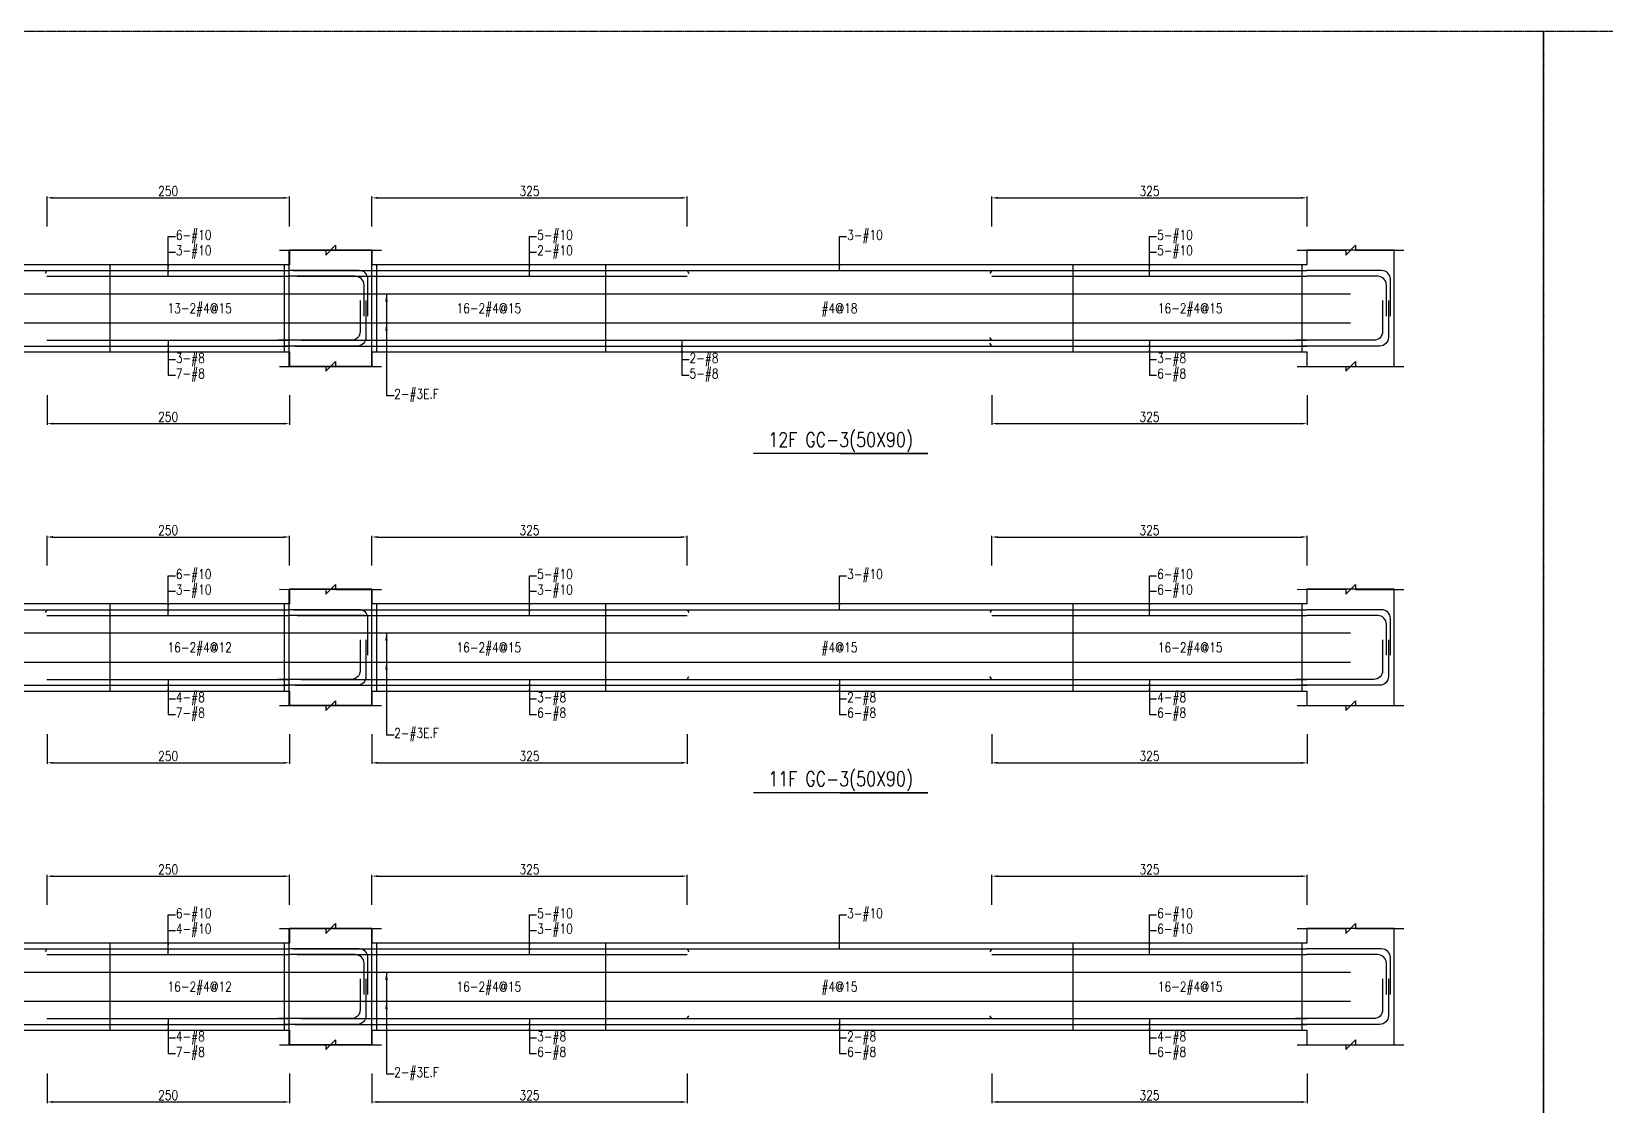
# Model space of a CAD drawing. Header units: millimetres. Extents: x 0 to 84580, y -12276 to 4373.
# Drawn here: x 31044 to 32667, y -5177 to -4069 of the extents above; entities that cross this region are included whole.
import ezdxf
from ezdxf.enums import TextEntityAlignment as Align

# ---------------------------------------------------------------- set-up
doc = ezdxf.new("R2010")
doc.units = ezdxf.units.MM
doc.header["$MEASUREMENT"] = 0
doc.linetypes.add('CENTER', pattern=[2, 1.25, -0.25, 0.25, -0.25])
for name, color, linetype in [('S-DIM', 2, 'Continuous'), ('S-GRID', 1, 'CENTER'), ('S-LEADER', 2, 'Continuous'), ('S-RC', 130, 'Continuous'), ('S-REINF', 6, 'Continuous'), ('S-TEXT', 2, 'Continuous')]:
    doc.layers.add(name, color=color, linetype=linetype)
doc.styles.add('CS4', font='romans.shx', dxfattribs={"width": 0.8, "bigfont": 'lsp.shx'})
doc.styles.get("Standard").update_dxf_attribs({"font": 'arial.ttf'})
doc.dimstyles.new('ISO-25', dxfattribs={"dimtxt": 2.5, "dimasz": 2.5, "dimexe": 1.25, "dimexo": 0.625, "dimtad": 1, "dimtxsty": 'Standard', "dimcen": 2.5, "dimadec": 0, "dimazin": 0, "dimtfac": 1, "dimtmove": 0, "dimatfit": 3, "dimfxl": 0, "dimarcsym": 0})

# ---------------------------------------------------------------- blocks, each defined once
blk = doc.blocks.new('*D1365')
at = {"layer": 'DEFPOINTS', "color": 0, "transparency": 16777216}
for p in [(31309.6, -4940.7), (31059.6, -4970.7), (31309.6, -4970.7)]:
    blk.add_point(p, dxfattribs=at)
at = {"layer": 'S-DIM', "color": 0, "lineweight": -2, "transparency": 16777216}
for p, q in [((31059.6, -4970.1), (31059.6, -4939.4)), ((31065.6, -4940.7), (31303.6, -4940.7)), ((31309.6, -4970.1), (31309.6, -4939.4))]:
    blk.add_line(p, q, dxfattribs=at)
at = {"layer": 'S-DIM', "color": 0, "transparency": 16777216}
for points in [[(31065.6, -4939.7), (31065.6, -4941.7), (31059.6, -4940.7)], [(31303.6, -4939.7), (31303.6, -4941.7), (31309.6, -4940.7)]]:
    blk.add_solid(points, dxfattribs=at)
at = {"layer": 'S-DIM', "color": 0, "transparency": 16777216, "insert": (31184.6, -4933.7), "char_height": 10, "attachment_point": 5, "style": 'CS4'}
blk.add_mtext('250', dxfattribs=at)
blk = doc.blocks.new('*D1367')
at = {"layer": 'DEFPOINTS', "color": 0, "transparency": 16777216}
for p in [(31059.6, -5143.7), (31309.6, -5143.7), (31309.6, -5173.7)]:
    blk.add_point(p, dxfattribs=at)
at = {"layer": 'S-DIM', "color": 0, "lineweight": -2, "transparency": 16777216}
for p, q in [((31059.6, -5144.3), (31059.6, -5174.9)), ((31309.6, -5144.3), (31309.6, -5174.9)), ((31065.6, -5173.7), (31303.6, -5173.7))]:
    blk.add_line(p, q, dxfattribs=at)
at = {"layer": 'S-DIM', "color": 0, "transparency": 16777216}
for points in [[(31065.6, -5172.7), (31065.6, -5174.7), (31059.6, -5173.7)], [(31303.6, -5172.7), (31303.6, -5174.7), (31309.6, -5173.7)]]:
    blk.add_solid(points, dxfattribs=at)
at = {"layer": 'S-DIM', "color": 0, "transparency": 16777216, "insert": (31184.6, -5166.7), "char_height": 10, "attachment_point": 5, "style": 'CS4'}
blk.add_mtext('250', dxfattribs=at)
blk = doc.blocks.new('*D1369')
at = {"layer": 'DEFPOINTS', "color": 0, "transparency": 16777216}
for p in [(31309.6, -4590.7), (31059.6, -4620.7), (31309.6, -4620.7)]:
    blk.add_point(p, dxfattribs=at)
at = {"layer": 'S-DIM', "color": 0, "lineweight": -2, "transparency": 16777216}
for p, q in [((31059.6, -4620.1), (31059.6, -4589.4)), ((31065.6, -4590.7), (31303.6, -4590.7)), ((31309.6, -4620.1), (31309.6, -4589.4))]:
    blk.add_line(p, q, dxfattribs=at)
at = {"layer": 'S-DIM', "color": 0, "transparency": 16777216}
for points in [[(31065.6, -4589.7), (31065.6, -4591.7), (31059.6, -4590.7)], [(31303.6, -4589.7), (31303.6, -4591.7), (31309.6, -4590.7)]]:
    blk.add_solid(points, dxfattribs=at)
at = {"layer": 'S-DIM', "color": 0, "transparency": 16777216, "insert": (31184.6, -4583.7), "char_height": 10, "attachment_point": 5, "style": 'CS4'}
blk.add_mtext('250', dxfattribs=at)
blk = doc.blocks.new('*D1371')
at = {"layer": 'DEFPOINTS', "color": 0, "transparency": 16777216}
for p in [(31059.6, -4793.7), (31309.6, -4793.7), (31309.6, -4823.7)]:
    blk.add_point(p, dxfattribs=at)
at = {"layer": 'S-DIM', "color": 0, "lineweight": -2, "transparency": 16777216}
for p, q in [((31059.6, -4794.3), (31059.6, -4824.9)), ((31309.6, -4794.3), (31309.6, -4824.9)), ((31065.6, -4823.7), (31303.6, -4823.7))]:
    blk.add_line(p, q, dxfattribs=at)
at = {"layer": 'S-DIM', "color": 0, "transparency": 16777216}
for points in [[(31065.6, -4822.7), (31065.6, -4824.7), (31059.6, -4823.7)], [(31303.6, -4822.7), (31303.6, -4824.7), (31309.6, -4823.7)]]:
    blk.add_solid(points, dxfattribs=at)
at = {"layer": 'S-DIM', "color": 0, "transparency": 16777216, "insert": (31184.6, -4816.7), "char_height": 10, "attachment_point": 5, "style": 'CS4'}
blk.add_mtext('250', dxfattribs=at)
blk = doc.blocks.new('*D1314')
at = {"layer": 'DEFPOINTS', "color": 0, "transparency": 16777216}
for p in [(31309.6, -4240.7), (31059.6, -4270.7), (31309.6, -4270.7)]:
    blk.add_point(p, dxfattribs=at)
at = {"layer": 'S-DIM', "color": 0, "lineweight": -2, "transparency": 16777216}
for p, q in [((31059.6, -4270.1), (31059.6, -4239.4)), ((31065.6, -4240.7), (31303.6, -4240.7)), ((31309.6, -4270.1), (31309.6, -4239.4))]:
    blk.add_line(p, q, dxfattribs=at)
at = {"layer": 'S-DIM', "color": 0, "transparency": 16777216}
for points in [[(31065.6, -4239.7), (31065.6, -4241.7), (31059.6, -4240.7)], [(31303.6, -4239.7), (31303.6, -4241.7), (31309.6, -4240.7)]]:
    blk.add_solid(points, dxfattribs=at)
at = {"layer": 'S-DIM', "color": 0, "transparency": 16777216, "insert": (31184.6, -4233.7), "char_height": 10, "attachment_point": 5, "style": 'CS4'}
blk.add_mtext('250', dxfattribs=at)
blk = doc.blocks.new('*D1316')
at = {"layer": 'DEFPOINTS', "color": 0, "transparency": 16777216}
for p in [(31059.6, -4443.7), (31309.6, -4443.7), (31309.6, -4473.7)]:
    blk.add_point(p, dxfattribs=at)
at = {"layer": 'S-DIM', "color": 0, "lineweight": -2, "transparency": 16777216}
for p, q in [((31059.6, -4444.3), (31059.6, -4474.9)), ((31309.6, -4444.3), (31309.6, -4474.9)), ((31065.6, -4473.7), (31303.6, -4473.7))]:
    blk.add_line(p, q, dxfattribs=at)
at = {"layer": 'S-DIM', "color": 0, "transparency": 16777216}
for points in [[(31065.6, -4472.7), (31065.6, -4474.7), (31059.6, -4473.7)], [(31303.6, -4472.7), (31303.6, -4474.7), (31309.6, -4473.7)]]:
    blk.add_solid(points, dxfattribs=at)
at = {"layer": 'S-DIM', "color": 0, "transparency": 16777216, "insert": (31184.6, -4466.7), "char_height": 10, "attachment_point": 5, "style": 'CS4'}
blk.add_mtext('250', dxfattribs=at)
blk = doc.blocks.new('*D1331')
at = {"layer": 'DEFPOINTS', "color": 0, "transparency": 16777216}
for p in [(31719.7, -4940.7), (31394.7, -4970.7), (31719.7, -4970.7)]:
    blk.add_point(p, dxfattribs=at)
at = {"layer": 'S-DIM', "color": 0, "lineweight": -2, "transparency": 16777216}
for p, q in [((31394.7, -4970.1), (31394.7, -4939.4)), ((31400.7, -4940.7), (31713.7, -4940.7)), ((31719.7, -4970.1), (31719.7, -4939.4))]:
    blk.add_line(p, q, dxfattribs=at)
at = {"layer": 'S-DIM', "color": 0, "transparency": 16777216}
for points in [[(31400.7, -4939.7), (31400.7, -4941.7), (31394.7, -4940.7)], [(31713.7, -4939.7), (31713.7, -4941.7), (31719.7, -4940.7)]]:
    blk.add_solid(points, dxfattribs=at)
at = {"layer": 'S-DIM', "color": 0, "transparency": 16777216, "insert": (31557.2, -4933.7), "char_height": 10, "attachment_point": 5, "style": 'CS4'}
blk.add_mtext('325', dxfattribs=at)
blk = doc.blocks.new('*D1332')
at = {"layer": 'DEFPOINTS', "color": 0, "transparency": 16777216}
for p in [(32359.1, -4940.7), (32034.1, -4970.7), (32359.1, -4970.7)]:
    blk.add_point(p, dxfattribs=at)
at = {"layer": 'S-DIM', "color": 0, "lineweight": -2, "transparency": 16777216}
for p, q in [((32034.1, -4970.1), (32034.1, -4939.4)), ((32040.1, -4940.7), (32353.1, -4940.7)), ((32359.1, -4970.1), (32359.1, -4939.4))]:
    blk.add_line(p, q, dxfattribs=at)
at = {"layer": 'S-DIM', "color": 0, "transparency": 16777216}
for points in [[(32040.1, -4939.7), (32040.1, -4941.7), (32034.1, -4940.7)], [(32353.1, -4939.7), (32353.1, -4941.7), (32359.1, -4940.7)]]:
    blk.add_solid(points, dxfattribs=at)
at = {"layer": 'S-DIM', "color": 0, "transparency": 16777216, "insert": (32196.6, -4933.7), "char_height": 10, "attachment_point": 5, "style": 'CS4'}
blk.add_mtext('325', dxfattribs=at)
blk = doc.blocks.new('*D1320')
at = {"layer": 'DEFPOINTS', "color": 0, "transparency": 16777216}
for p in [(31394.7, -5143.7), (31719.7, -5143.7), (31719.7, -5173.7)]:
    blk.add_point(p, dxfattribs=at)
at = {"layer": 'S-DIM', "color": 0, "lineweight": -2, "transparency": 16777216}
for p, q in [((31394.7, -5144.3), (31394.7, -5174.9)), ((31719.7, -5144.3), (31719.7, -5174.9)), ((31400.7, -5173.7), (31713.7, -5173.7))]:
    blk.add_line(p, q, dxfattribs=at)
at = {"layer": 'S-DIM', "color": 0, "transparency": 16777216}
for points in [[(31400.7, -5172.7), (31400.7, -5174.7), (31394.7, -5173.7)], [(31713.7, -5172.7), (31713.7, -5174.7), (31719.7, -5173.7)]]:
    blk.add_solid(points, dxfattribs=at)
at = {"layer": 'S-DIM', "color": 0, "transparency": 16777216, "insert": (31557.2, -5166.7), "char_height": 10, "attachment_point": 5, "style": 'CS4'}
blk.add_mtext('325', dxfattribs=at)
blk = doc.blocks.new('*D1321')
at = {"layer": 'DEFPOINTS', "color": 0, "transparency": 16777216}
for p in [(32034.1, -5143.7), (32359.1, -5143.7), (32359.1, -5173.7)]:
    blk.add_point(p, dxfattribs=at)
at = {"layer": 'S-DIM', "color": 0, "lineweight": -2, "transparency": 16777216}
for p, q in [((32034.1, -5144.3), (32034.1, -5174.9)), ((32359.1, -5144.3), (32359.1, -5174.9)), ((32040.1, -5173.7), (32353.1, -5173.7))]:
    blk.add_line(p, q, dxfattribs=at)
at = {"layer": 'S-DIM', "color": 0, "transparency": 16777216}
for points in [[(32040.1, -5172.7), (32040.1, -5174.7), (32034.1, -5173.7)], [(32353.1, -5172.7), (32353.1, -5174.7), (32359.1, -5173.7)]]:
    blk.add_solid(points, dxfattribs=at)
at = {"layer": 'S-DIM', "color": 0, "transparency": 16777216, "insert": (32196.6, -5166.7), "char_height": 10, "attachment_point": 5, "style": 'CS4'}
blk.add_mtext('325', dxfattribs=at)
blk = doc.blocks.new('*D1322')
at = {"layer": 'DEFPOINTS', "color": 0, "transparency": 16777216}
for p in [(31719.7, -4590.7), (31394.7, -4620.7), (31719.7, -4620.7)]:
    blk.add_point(p, dxfattribs=at)
at = {"layer": 'S-DIM', "color": 0, "lineweight": -2, "transparency": 16777216}
for p, q in [((31394.7, -4620.1), (31394.7, -4589.4)), ((31400.7, -4590.7), (31713.7, -4590.7)), ((31719.7, -4620.1), (31719.7, -4589.4))]:
    blk.add_line(p, q, dxfattribs=at)
at = {"layer": 'S-DIM', "color": 0, "transparency": 16777216}
for points in [[(31400.7, -4589.7), (31400.7, -4591.7), (31394.7, -4590.7)], [(31713.7, -4589.7), (31713.7, -4591.7), (31719.7, -4590.7)]]:
    blk.add_solid(points, dxfattribs=at)
at = {"layer": 'S-DIM', "color": 0, "transparency": 16777216, "insert": (31557.2, -4583.7), "char_height": 10, "attachment_point": 5, "style": 'CS4'}
blk.add_mtext('325', dxfattribs=at)
blk = doc.blocks.new('*D1323')
at = {"layer": 'DEFPOINTS', "color": 0, "transparency": 16777216}
for p in [(32359.1, -4590.7), (32034.1, -4620.7), (32359.1, -4620.7)]:
    blk.add_point(p, dxfattribs=at)
at = {"layer": 'S-DIM', "color": 0, "lineweight": -2, "transparency": 16777216}
for p, q in [((32034.1, -4620.1), (32034.1, -4589.4)), ((32040.1, -4590.7), (32353.1, -4590.7)), ((32359.1, -4620.1), (32359.1, -4589.4))]:
    blk.add_line(p, q, dxfattribs=at)
at = {"layer": 'S-DIM', "color": 0, "transparency": 16777216}
for points in [[(32040.1, -4589.7), (32040.1, -4591.7), (32034.1, -4590.7)], [(32353.1, -4589.7), (32353.1, -4591.7), (32359.1, -4590.7)]]:
    blk.add_solid(points, dxfattribs=at)
at = {"layer": 'S-DIM', "color": 0, "transparency": 16777216, "insert": (32196.6, -4583.7), "char_height": 10, "attachment_point": 5, "style": 'CS4'}
blk.add_mtext('325', dxfattribs=at)
blk = doc.blocks.new('*D1324')
at = {"layer": 'DEFPOINTS', "color": 0, "transparency": 16777216}
for p in [(31394.7, -4793.7), (31719.7, -4793.7), (31719.7, -4823.7)]:
    blk.add_point(p, dxfattribs=at)
at = {"layer": 'S-DIM', "color": 0, "lineweight": -2, "transparency": 16777216}
for p, q in [((31394.7, -4794.3), (31394.7, -4824.9)), ((31719.7, -4794.3), (31719.7, -4824.9)), ((31400.7, -4823.7), (31713.7, -4823.7))]:
    blk.add_line(p, q, dxfattribs=at)
at = {"layer": 'S-DIM', "color": 0, "transparency": 16777216}
for points in [[(31400.7, -4822.7), (31400.7, -4824.7), (31394.7, -4823.7)], [(31713.7, -4822.7), (31713.7, -4824.7), (31719.7, -4823.7)]]:
    blk.add_solid(points, dxfattribs=at)
at = {"layer": 'S-DIM', "color": 0, "transparency": 16777216, "insert": (31557.2, -4816.7), "char_height": 10, "attachment_point": 5, "style": 'CS4'}
blk.add_mtext('325', dxfattribs=at)
blk = doc.blocks.new('*D1325')
at = {"layer": 'DEFPOINTS', "color": 0, "transparency": 16777216}
for p in [(32034.1, -4793.7), (32359.1, -4793.7), (32359.1, -4823.7)]:
    blk.add_point(p, dxfattribs=at)
at = {"layer": 'S-DIM', "color": 0, "lineweight": -2, "transparency": 16777216}
for p, q in [((32034.1, -4794.3), (32034.1, -4824.9)), ((32359.1, -4794.3), (32359.1, -4824.9)), ((32040.1, -4823.7), (32353.1, -4823.7))]:
    blk.add_line(p, q, dxfattribs=at)
at = {"layer": 'S-DIM', "color": 0, "transparency": 16777216}
for points in [[(32040.1, -4822.7), (32040.1, -4824.7), (32034.1, -4823.7)], [(32353.1, -4822.7), (32353.1, -4824.7), (32359.1, -4823.7)]]:
    blk.add_solid(points, dxfattribs=at)
at = {"layer": 'S-DIM', "color": 0, "transparency": 16777216, "insert": (32196.6, -4816.7), "char_height": 10, "attachment_point": 5, "style": 'CS4'}
blk.add_mtext('325', dxfattribs=at)
blk = doc.blocks.new('*D1333')
at = {"layer": 'DEFPOINTS', "color": 0, "transparency": 16777216}
for p in [(31719.7, -4240.7), (31394.7, -4270.7), (31719.7, -4270.7)]:
    blk.add_point(p, dxfattribs=at)
at = {"layer": 'S-DIM', "color": 0, "lineweight": -2, "transparency": 16777216}
for p, q in [((31394.7, -4270.1), (31394.7, -4239.4)), ((31400.7, -4240.7), (31713.7, -4240.7)), ((31719.7, -4270.1), (31719.7, -4239.4))]:
    blk.add_line(p, q, dxfattribs=at)
at = {"layer": 'S-DIM', "color": 0, "transparency": 16777216}
for points in [[(31400.7, -4239.7), (31400.7, -4241.7), (31394.7, -4240.7)], [(31713.7, -4239.7), (31713.7, -4241.7), (31719.7, -4240.7)]]:
    blk.add_solid(points, dxfattribs=at)
at = {"layer": 'S-DIM', "color": 0, "transparency": 16777216, "insert": (31557.2, -4233.7), "char_height": 10, "attachment_point": 5, "style": 'CS4'}
blk.add_mtext('325', dxfattribs=at)
blk = doc.blocks.new('*D1334')
at = {"layer": 'DEFPOINTS', "color": 0, "transparency": 16777216}
for p in [(32359.1, -4240.7), (32034.1, -4270.7), (32359.1, -4270.7)]:
    blk.add_point(p, dxfattribs=at)
at = {"layer": 'S-DIM', "color": 0, "lineweight": -2, "transparency": 16777216}
for p, q in [((32034.1, -4270.1), (32034.1, -4239.4)), ((32040.1, -4240.7), (32353.1, -4240.7)), ((32359.1, -4270.1), (32359.1, -4239.4))]:
    blk.add_line(p, q, dxfattribs=at)
at = {"layer": 'S-DIM', "color": 0, "transparency": 16777216}
for points in [[(32040.1, -4239.7), (32040.1, -4241.7), (32034.1, -4240.7)], [(32353.1, -4239.7), (32353.1, -4241.7), (32359.1, -4240.7)]]:
    blk.add_solid(points, dxfattribs=at)
at = {"layer": 'S-DIM', "color": 0, "transparency": 16777216, "insert": (32196.6, -4233.7), "char_height": 10, "attachment_point": 5, "style": 'CS4'}
blk.add_mtext('325', dxfattribs=at)
blk = doc.blocks.new('*D1335')
at = {"layer": 'DEFPOINTS', "color": 0, "transparency": 16777216}
for p in [(32034.1, -4443.7), (32359.1, -4443.7), (32359.1, -4473.7)]:
    blk.add_point(p, dxfattribs=at)
at = {"layer": 'S-DIM', "color": 0, "lineweight": -2, "transparency": 16777216}
for p, q in [((32034.1, -4444.3), (32034.1, -4474.9)), ((32359.1, -4444.3), (32359.1, -4474.9)), ((32040.1, -4473.7), (32353.1, -4473.7))]:
    blk.add_line(p, q, dxfattribs=at)
at = {"layer": 'S-DIM', "color": 0, "transparency": 16777216}
for points in [[(32040.1, -4472.7), (32040.1, -4474.7), (32034.1, -4473.7)], [(32353.1, -4472.7), (32353.1, -4474.7), (32359.1, -4473.7)]]:
    blk.add_solid(points, dxfattribs=at)
at = {"layer": 'S-DIM', "color": 0, "transparency": 16777216, "insert": (32196.6, -4466.7), "char_height": 10, "attachment_point": 5, "style": 'CS4'}
blk.add_mtext('325', dxfattribs=at)

msp = doc.modelspace()

# ---------------------------------------------------------------- linework, layer by layer
at = {"layer": 'S-GRID'}
for points in [[(29374, -6138), (32603, -6138), (32603, -4069), (29374, -4069), (29374, -6138)], [(32603, -6138), (35832, -6138), (35832, -4069), (32603, -4069), (32603, -6138)]]:
    msp.add_lwpolyline(points, dxfattribs=at)
at = {"layer": 'S-RC'}
for points in [[(31299.467, -4294.682), (31347.067, -4294.692), (31347.066, -4299.692), (31357.068, -4289.693), (31357.067, -4294.693), (31404.667, -4294.703)], [(31299.567, -4294.682), (31347.067, -4294.692), (31347.066, -4299.692), (31357.068, -4289.693), (31357.067, -4294.693), (31404.567, -4294.703)], [(31394.667, -4399.682), (31394.667, -4414.682), (31309.467, -4414.682), (31309.467, -4294.682), (31394.667, -4294.682), (31394.667, -4309.682)], [(31309.567, -4399.682), (31309.567, -4414.682), (31394.567, -4414.682), (31394.567, -4294.682), (31309.567, -4294.682), (31309.567, -4309.682)], [(32349.067, -4294.682), (32399.067, -4294.692), (32399.066, -4299.692), (32409.068, -4289.694), (32409.067, -4294.694), (32459.067, -4294.704)], [(32359.067, -4399.682), (32359.067, -4414.682), (32449.067, -4414.682), (32449.067, -4294.682), (32359.067, -4294.682), (32359.067, -4309.682)], [(31309.567, -4309.682), (30569.567, -4309.682)], [(32359.067, -4309.682), (31394.667, -4309.682)], [(30569.567, -4399.682), (31309.567, -4399.682)], [(31299.467, -4414.682), (31347.067, -4414.692), (31347.066, -4419.692), (31357.068, -4409.693), (31357.067, -4414.693), (31404.667, -4414.703)], [(31299.567, -4414.682), (31347.067, -4414.692), (31347.066, -4419.692), (31357.068, -4409.693), (31357.067, -4414.693), (31404.567, -4414.703)], [(31394.667, -4399.682), (32359.067, -4399.682)], [(32349.067, -4414.682), (32399.067, -4414.692), (32399.066, -4419.692), (32409.068, -4409.694), (32409.067, -4414.694), (32459.067, -4414.704)], [(31878.067, -4504.682), (31968.067, -4504.682), (31788.067, -4504.682)], [(31299.467, -4644.682), (31347.067, -4644.692), (31347.066, -4649.692), (31357.068, -4639.693), (31357.067, -4644.693), (31404.667, -4644.703)], [(31299.567, -4644.682), (31347.067, -4644.692), (31347.066, -4649.692), (31357.068, -4639.693), (31357.067, -4644.693), (31404.567, -4644.703)], [(32349.067, -4644.682), (32399.067, -4644.692), (32399.066, -4649.692), (32409.068, -4639.694), (32409.067, -4644.694), (32459.067, -4644.704)], [(31394.667, -4749.682), (31394.667, -4764.682), (31309.467, -4764.682), (31309.467, -4644.682), (31394.667, -4644.682), (31394.667, -4659.682)], [(31309.567, -4749.682), (31309.567, -4764.682), (31394.567, -4764.682), (31394.567, -4644.682), (31309.567, -4644.682), (31309.567, -4659.682)], [(32359.067, -4749.682), (32359.067, -4764.682), (32449.067, -4764.682), (32449.067, -4644.682), (32359.067, -4644.682), (32359.067, -4659.682)], [(31309.567, -4659.682), (30569.567, -4659.682)], [(32359.067, -4659.682), (31394.667, -4659.682)], [(30569.567, -4749.682), (31309.567, -4749.682)], [(31394.667, -4749.682), (32359.067, -4749.682)], [(31299.467, -4764.682), (31347.067, -4764.692), (31347.066, -4769.692), (31357.068, -4759.693), (31357.067, -4764.693), (31404.667, -4764.703)], [(31299.567, -4764.682), (31347.067, -4764.692), (31347.066, -4769.692), (31357.068, -4759.693), (31357.067, -4764.693), (31404.567, -4764.703)], [(32349.067, -4764.682), (32399.067, -4764.692), (32399.066, -4769.692), (32409.068, -4759.694), (32409.067, -4764.694), (32459.067, -4764.704)], [(31878.067, -4854.682), (31968.067, -4854.682), (31788.067, -4854.682)], [(31299.467, -4994.682), (31347.067, -4994.692), (31347.066, -4999.692), (31357.068, -4989.693), (31357.067, -4994.693), (31404.667, -4994.703)], [(31299.567, -4994.682), (31347.067, -4994.692), (31347.066, -4999.692), (31357.068, -4989.693), (31357.067, -4994.693), (31404.567, -4994.703)], [(31394.667, -5099.682), (31394.667, -5114.682), (31309.467, -5114.682), (31309.467, -4994.682), (31394.667, -4994.682), (31394.667, -5009.682)], [(31309.567, -5099.682), (31309.567, -5114.682), (31394.567, -5114.682), (31394.567, -4994.682), (31309.567, -4994.682), (31309.567, -5009.682)], [(32349.067, -4994.682), (32399.067, -4994.692), (32399.066, -4999.692), (32409.068, -4989.694), (32409.067, -4994.694), (32459.067, -4994.704)], [(32359.067, -5099.682), (32359.067, -5114.682), (32449.067, -5114.682), (32449.067, -4994.682), (32359.067, -4994.682), (32359.067, -5009.682)], [(31309.567, -5009.682), (30569.567, -5009.682)], [(32359.067, -5009.682), (31394.667, -5009.682)], [(30569.567, -5099.682), (31309.567, -5099.682)], [(31299.467, -5114.682), (31347.067, -5114.692), (31347.066, -5119.692), (31357.068, -5109.693), (31357.067, -5114.693), (31404.667, -5114.703)], [(31299.567, -5114.682), (31347.067, -5114.692), (31347.066, -5119.692), (31357.068, -5109.693), (31357.067, -5114.693), (31404.567, -5114.703)], [(31394.667, -5099.682), (32359.067, -5099.682)], [(32349.067, -5114.682), (32399.067, -5114.692), (32399.066, -5119.692), (32409.068, -5109.694), (32409.067, -5114.694), (32459.067, -5114.704)]]:
    msp.add_lwpolyline(points, dxfattribs=at)
at = {"layer": 'S-REINF'}
for points in [[(30819.567, -4315.682), (31059.567, -4315.682)], [(31059.567, -4315.682), (31057.567, -4318.682)], [(31059.567, -4315.682), (31309.567, -4315.682)], [(31313.467, -4315.682), (31394.667, -4315.682)], [(31394.667, -4315.682), (31719.667, -4315.682)], [(31719.667, -4315.682), (31721.667, -4318.682)], [(31719.667, -4315.682), (32034.067, -4315.682)], [(32034.067, -4315.682), (32032.067, -4318.682)], [(32034.067, -4315.682), (32359.067, -4315.682)], [(31059.567, -4321.682), (31309.567, -4321.682)], [(31317.467, -4321.682), (31394.667, -4321.682)], [(31394.667, -4321.682), (31719.667, -4321.682)], [(32034.067, -4321.682), (32359.067, -4321.682)], [(30819.567, -4393.682), (31059.567, -4393.682)], [(31059.567, -4387.682), (31309.567, -4387.682)], [(31059.567, -4393.682), (31309.567, -4393.682)], [(31315.467, -4393.682), (31394.667, -4393.682)], [(31321.467, -4387.682), (31394.667, -4387.682)], [(31394.667, -4387.682), (32034.067, -4387.682)], [(31394.667, -4393.682), (32034.067, -4393.682)], [(32034.067, -4387.682), (32032.067, -4384.682)], [(32034.067, -4393.682), (32032.067, -4390.682)], [(32034.067, -4387.682), (32359.067, -4387.682)], [(32034.067, -4393.682), (32359.067, -4393.682)], [(30819.567, -4665.682), (31059.567, -4665.682)], [(31059.567, -4665.682), (31057.567, -4668.682)], [(31059.567, -4665.682), (31309.567, -4665.682)], [(31059.567, -4671.682), (31309.567, -4671.682)], [(31386.567, -4671.682), (31309.567, -4671.682)], [(31313.467, -4665.682), (31394.667, -4665.682)], [(31317.467, -4671.682), (31394.667, -4671.682)], [(31394.667, -4665.682), (31719.667, -4665.682)], [(31394.667, -4671.682), (31719.667, -4671.682)], [(31719.667, -4665.682), (31721.667, -4668.682)], [(31719.667, -4665.682), (32034.067, -4665.682)], [(32034.067, -4665.682), (32032.067, -4668.682)], [(32034.067, -4665.682), (32359.067, -4665.682)], [(32034.067, -4671.682), (32359.067, -4671.682)], [(31059.567, -4737.682), (31309.567, -4737.682)], [(31321.467, -4737.682), (31394.667, -4737.682)], [(31394.667, -4737.682), (31719.667, -4737.682)], [(31719.667, -4737.682), (31721.667, -4734.682)], [(31719.667, -4737.682), (32034.067, -4737.682)], [(32034.067, -4737.682), (32032.067, -4734.682)], [(32034.067, -4737.682), (32359.067, -4737.682)], [(30819.567, -4743.682), (31059.567, -4743.682)], [(31059.567, -4743.682), (31309.567, -4743.682)], [(31315.467, -4743.682), (31394.667, -4743.682)], [(31394.667, -4743.682), (31719.667, -4743.682)], [(31719.667, -4743.682), (32034.067, -4743.682)], [(32034.067, -4743.682), (32359.067, -4743.682)], [(30819.567, -5015.682), (31059.567, -5015.682)], [(31059.567, -5015.682), (31057.567, -5018.682)], [(31059.567, -5015.682), (31309.567, -5015.682)], [(31313.467, -5015.682), (31394.667, -5015.682)], [(31394.667, -5015.682), (31719.667, -5015.682)], [(31719.667, -5015.682), (31721.667, -5018.682)], [(31719.667, -5015.682), (32034.067, -5015.682)], [(32034.067, -5015.682), (32032.067, -5018.682)], [(32034.067, -5015.682), (32359.067, -5015.682)], [(31059.567, -5021.682), (31309.567, -5021.682)], [(31317.467, -5021.682), (31394.667, -5021.682)], [(31394.667, -5021.682), (31719.667, -5021.682)], [(32034.067, -5021.682), (32359.067, -5021.682)], [(30819.567, -5093.682), (31059.567, -5093.682)], [(31059.567, -5087.682), (31309.567, -5087.682)], [(31059.567, -5093.682), (31309.567, -5093.682)], [(31315.467, -5093.682), (31394.667, -5093.682)], [(31321.467, -5087.682), (31394.667, -5087.682)], [(31394.667, -5087.682), (31719.667, -5087.682)], [(31394.667, -5093.682), (31719.667, -5093.682)], [(31719.667, -5087.682), (31721.667, -5084.682)], [(31719.667, -5087.682), (32034.067, -5087.682)], [(31719.667, -5093.682), (32034.067, -5093.682)], [(32034.067, -5087.682), (32032.067, -5084.682)], [(32034.067, -5087.682), (32359.067, -5087.682)], [(32034.067, -5093.682), (32359.067, -5093.682)]]:
    msp.add_lwpolyline(points, dxfattribs=at)
at = {"layer": 'S-REINF', "color": 1}
for points in [[(31124.567, -4399.682), (31124.567, -4309.682)], [(31304.567, -4399.682), (31304.567, -4309.682)], [(31399.667, -4399.682), (31399.667, -4309.682)], [(31635.767, -4399.682), (31635.767, -4309.682)], [(32117.967, -4399.682), (32117.967, -4309.682)], [(32354.067, -4399.682), (32354.067, -4309.682)], [(30527.067, -4339.682), (31352.067, -4339.682)], [(31352.067, -4339.682), (32404.067, -4339.682)], [(30527.067, -4369.682), (31352.067, -4369.682)], [(31352.067, -4369.682), (32404.067, -4369.682)], [(31124.567, -4749.682), (31124.567, -4659.682)], [(31304.567, -4749.682), (31304.567, -4659.682)], [(31399.667, -4749.682), (31399.667, -4659.682)], [(31635.767, -4749.682), (31635.767, -4659.682)], [(32117.967, -4749.682), (32117.967, -4659.682)], [(32354.067, -4749.682), (32354.067, -4659.682)], [(30527.067, -4689.682), (31352.067, -4689.682)], [(31352.067, -4689.682), (32404.067, -4689.682)], [(30527.067, -4719.682), (31352.067, -4719.682)], [(31352.067, -4719.682), (32404.067, -4719.682)], [(31124.567, -5099.682), (31124.567, -5009.682)], [(31304.567, -5099.682), (31304.567, -5009.682)], [(31399.667, -5099.682), (31399.667, -5009.682)], [(31635.767, -5099.682), (31635.767, -5009.682)], [(32117.967, -5099.682), (32117.967, -5009.682)], [(32354.067, -5099.682), (32354.067, -5009.682)], [(30527.067, -5039.682), (31352.067, -5039.682)], [(31352.067, -5039.682), (32404.067, -5039.682)], [(30527.067, -5069.682), (31352.067, -5069.682)], [(31352.067, -5069.682), (32404.067, -5069.682)]]:
    msp.add_lwpolyline(points, dxfattribs=at)
at = {"layer": 'S-REINF'}
for points in [[(31390.567, -4362.682), (31390.567, -4324.682, 0.41421356), (31381.567, -4315.682), (31309.567, -4315.682)], [(32445.067, -4362.682), (32445.067, -4324.682, 0.41421356), (32436.067, -4315.682), (32359.067, -4315.682)], [(31386.567, -4362.682), (31386.567, -4330.682, 0.41421356), (31377.567, -4321.682), (31309.567, -4321.682)], [(32441.067, -4362.682), (32441.067, -4330.682, 0.41421356), (32432.067, -4321.682), (32359.067, -4321.682)], [(31382.567, -4346.682), (31382.567, -4378.682, -0.41421356), (31373.567, -4387.682), (31297.567, -4387.682)], [(31388.567, -4346.682), (31388.567, -4384.682, -0.41421356), (31379.567, -4393.682), (31303.567, -4393.682)], [(32437.067, -4346.682), (32437.067, -4378.682, -0.41421356), (32428.067, -4387.682), (32347.067, -4387.682)], [(32443.067, -4346.682), (32443.067, -4384.682, -0.41421356), (32434.067, -4393.682), (32353.067, -4393.682)], [(31390.567, -4712.682), (31390.567, -4674.682, 0.41421356), (31381.567, -4665.682), (31309.567, -4665.682)], [(32445.067, -4712.682), (32445.067, -4674.682, 0.41421356), (32436.067, -4665.682), (32359.067, -4665.682)], [(32441.067, -4712.682), (32441.067, -4680.682, 0.41421356), (32432.067, -4671.682), (32359.067, -4671.682)], [(31382.567, -4696.682), (31382.567, -4728.682, -0.41421356), (31373.567, -4737.682), (31297.567, -4737.682)], [(31388.567, -4696.682), (31388.567, -4734.682, -0.41421356), (31379.567, -4743.682), (31303.567, -4743.682)], [(32437.067, -4696.682), (32437.067, -4728.682, -0.41421356), (32428.067, -4737.682), (32347.067, -4737.682)], [(32443.067, -4696.682), (32443.067, -4734.682, -0.41421356), (32434.067, -4743.682), (32353.067, -4743.682)], [(31390.567, -5062.682), (31390.567, -5024.682, 0.41421356), (31381.567, -5015.682), (31309.567, -5015.682)], [(32445.067, -5062.682), (32445.067, -5024.682, 0.41421356), (32436.067, -5015.682), (32359.067, -5015.682)], [(31386.567, -5062.682), (31386.567, -5030.682, 0.41421356), (31377.567, -5021.682), (31309.567, -5021.682)], [(32441.067, -5062.682), (32441.067, -5030.682, 0.41421356), (32432.067, -5021.682), (32359.067, -5021.682)], [(31382.567, -5046.682), (31382.567, -5078.682, -0.41421356), (31373.567, -5087.682), (31297.567, -5087.682)], [(31388.567, -5046.682), (31388.567, -5084.682, -0.41421356), (31379.567, -5093.682), (31303.567, -5093.682)], [(32437.067, -5046.682), (32437.067, -5078.682, -0.41421356), (32428.067, -5087.682), (32347.067, -5087.682)], [(32443.067, -5046.682), (32443.067, -5084.682, -0.41421356), (32434.067, -5093.682), (32353.067, -5093.682)]]:
    msp.add_lwpolyline(points, format="xyb", dxfattribs=at)

# ---------------------------------------------------------------- texts
at = {"layer": 'S-LEADER', "char_height": 10, "attachment_point": 4, "style": 'CS4'}
for s, insert in [('6-#10', (31192.567, -4280.682)), ('5-#10', (31565.167, -4280.682)), ('3-#10', (31884.867, -4280.682)), ('5-#10', (32204.567, -4280.682)), ('3-#10', (31192.567, -4296.682)), ('2-#10', (31565.167, -4296.682)), ('5-#10', (32204.567, -4296.682)), ('3-#8', (31192.567, -4407.682)), ('2-#8', (31722.367, -4407.682)), ('3-#8', (32204.567, -4407.682)), ('7-#8', (31192.567, -4423.682)), ('5-#8', (31722.367, -4423.682)), ('6-#8', (32204.567, -4423.682)), ('6-#10', (31192.567, -4630.682)), ('5-#10', (31565.167, -4630.682)), ('3-#10', (31884.867, -4630.682)), ('6-#10', (32204.567, -4630.682)), ('3-#10', (31192.567, -4646.682)), ('3-#10', (31565.167, -4646.682)), ('6-#10', (32204.567, -4646.682)), ('4-#8', (31192.567, -4757.682)), ('3-#8', (31565.167, -4757.682)), ('2-#8', (31884.867, -4757.682)), ('4-#8', (32204.567, -4757.682)), ('7-#8', (31192.567, -4773.682)), ('6-#8', (31565.167, -4773.682)), ('6-#8', (31884.867, -4773.682)), ('6-#8', (32204.567, -4773.682)), ('6-#10', (31192.567, -4980.682)), ('5-#10', (31565.167, -4980.682)), ('3-#10', (31884.867, -4980.682)), ('6-#10', (32204.567, -4980.682)), ('4-#10', (31192.567, -4996.682)), ('3-#10', (31565.167, -4996.682)), ('6-#10', (32204.567, -4996.682)), ('4-#8', (31192.567, -5107.682)), ('3-#8', (31565.167, -5107.682)), ('2-#8', (31884.867, -5107.682)), ('4-#8', (32204.567, -5107.682)), ('7-#8', (31192.567, -5123.682)), ('6-#8', (31565.167, -5123.682)), ('6-#8', (31884.867, -5123.682)), ('6-#8', (32204.567, -5123.682))]:
    msp.add_mtext(s, dxfattribs=dict(at, insert=insert))
at = {"layer": 'S-LEADER', "color": 3, "char_height": 10, "attachment_point": 4, "style": 'CS4'}
for insert in [(31417.667, -4444.682), (31417.667, -4794.682), (31417.667, -5144.682)]:
    msp.add_mtext('2-#3E.F', dxfattribs=dict(at, insert=insert))
at = {"layer": 'S-RC', "style": 'CS4', "width": 0.8}
for s, p in [('12F GC-3(50X90)', (31878.067, -4497.682)), ('11F GC-3(50X90)', (31878.067, -4847.682))]:
    msp.add_text(s, height=15, dxfattribs=at).set_placement(p, align=Align.CENTER)
at = {"layer": 'S-TEXT', "color": 1, "style": 'CS4', "width": 0.8}
for s, p in [('13-2#4@15', (31217.067, -4359.682)), ('16-2#4@15', (31515.217, -4359.682)), ('#4@18', (31876.867, -4359.682)), ('16-2#4@15', (32238.517, -4359.682)), ('16-2#4@12', (31217.067, -4709.682)), ('16-2#4@15', (31515.217, -4709.682)), ('#4@15', (31876.867, -4709.682)), ('16-2#4@15', (32238.517, -4709.682)), ('16-2#4@12', (31217.067, -5059.682)), ('16-2#4@15', (31515.217, -5059.682)), ('#4@15', (31876.867, -5059.682)), ('16-2#4@15', (32238.517, -5059.682))]:
    msp.add_text(s, height=10, dxfattribs=at).set_placement(p, align=Align.CENTER)

# ---------------------------------------------------------------- dimensions: what is measured, and where the dimension line sits
at = {"layer": 'S-DIM'}
for p1, p2, distance, picture, middle in [((31059.567, -4270.682), (31309.567, -4270.682), 30, '*D1314', (31184.567, -4233.682)), ((31394.667, -4270.682), (31719.667, -4270.682), 30, '*D1333', (31557.167, -4233.682)), ((32034.067, -4270.682), (32359.067, -4270.682), 30, '*D1334', (32196.567, -4233.682)), ((31059.567, -4443.682), (31309.567, -4443.682), -30, '*D1316', (31184.567, -4466.682)), ((32034.067, -4443.682), (32359.067, -4443.682), -30, '*D1335', (32196.567, -4466.682)), ((31059.567, -4620.682), (31309.567, -4620.682), 30, '*D1369', (31184.567, -4583.682)), ((31394.667, -4620.682), (31719.667, -4620.682), 30, '*D1322', (31557.167, -4583.682)), ((32034.067, -4620.682), (32359.067, -4620.682), 30, '*D1323', (32196.567, -4583.682)), ((31059.567, -4793.682), (31309.567, -4793.682), -30, '*D1371', (31184.567, -4816.682)), ((31394.667, -4793.682), (31719.667, -4793.682), -30, '*D1324', (31557.167, -4816.682)), ((32034.067, -4793.682), (32359.067, -4793.682), -30, '*D1325', (32196.567, -4816.682)), ((31059.567, -4970.682), (31309.567, -4970.682), 30, '*D1365', (31184.567, -4933.682)), ((31394.667, -4970.682), (31719.667, -4970.682), 30, '*D1331', (31557.167, -4933.682)), ((32034.067, -4970.682), (32359.067, -4970.682), 30, '*D1332', (32196.567, -4933.682)), ((31059.567, -5143.682), (31309.567, -5143.682), -30, '*D1367', (31184.567, -5166.682)), ((31394.667, -5143.682), (31719.667, -5143.682), -30, '*D1320', (31557.167, -5166.682)), ((32034.067, -5143.682), (32359.067, -5143.682), -30, '*D1321', (32196.567, -5166.682))]:
    dim = msp.add_aligned_dim(p1=p1, p2=p2, distance=distance, dimstyle='ISO-25', override={"dimtxt": 10, "dimasz": 6, "dimgap": 2, "dimtxsty": 'CS4'}, dxfattribs=at)
    dim.commit()
    dim.dimension.update_dxf_attribs({"geometry": picture, "text_midpoint": middle})

# ---------------------------------------------------------------- leaders
at = {"layer": 'S-LEADER', "annotation_type": 0, "has_hookline": 1, "hookline_direction": 0}
for points, override, text_width in [([(31184.567, -4315.682), (31184.567, -4280.682), (31191.942, -4280.682)], {"dimasz": 6, "dimtad": 0}, 38.095), ([(31557.167, -4315.682), (31557.167, -4280.682), (31564.542, -4280.682)], {"dimasz": 6, "dimtad": 0}, 38.476), ([(31876.867, -4315.682), (31876.867, -4280.682), (31884.242, -4280.682)], {"dimasz": 6, "dimtad": 0}, 38.476), ([(32196.567, -4315.682), (32196.567, -4280.682), (32203.942, -4280.682)], {"dimasz": 6, "dimtad": 0}, 38.476), ([(31184.567, -4321.682), (31184.567, -4296.682), (31191.942, -4296.682)], {"dimasz": 6, "dimtad": 0}, 38.476), ([(31557.167, -4321.682), (31557.167, -4296.682), (31564.542, -4296.682)], {"dimasz": 6, "dimtad": 0}, 38.476), ([(32196.567, -4321.682), (32196.567, -4296.682), (32203.942, -4296.682)], {"dimasz": 6, "dimtad": 0}, 38.476), ([(31409.667, -4369.682), (31409.667, -4444.682), (31417.042, -4444.682)], {"dimasz": 8, "dimtad": 0}, 49.524), ([(31184.567, -4387.682), (31184.567, -4407.682), (31191.942, -4407.682)], {"dimasz": 6, "dimtad": 0}, 30.857), ([(31184.567, -4393.682), (31184.567, -4423.682), (31191.942, -4423.682)], {"dimasz": 6, "dimtad": 0}, 30.857), ([(31714.367, -4387.682), (31714.367, -4407.682), (31721.742, -4407.682)], {"dimasz": 6, "dimtad": 0}, 30.857), ([(31714.367, -4393.682), (31714.367, -4423.682), (31721.742, -4423.682)], {"dimasz": 6, "dimtad": 0}, 30.857), ([(32196.567, -4387.682), (32196.567, -4407.682), (32203.942, -4407.682)], {"dimasz": 6, "dimtad": 0}, 30.857), ([(32196.567, -4393.682), (32196.567, -4423.682), (32203.942, -4423.682)], {"dimasz": 6, "dimtad": 0}, 30.476), ([(31184.567, -4665.682), (31184.567, -4630.682), (31191.942, -4630.682)], {"dimasz": 6, "dimtad": 0}, 38.095), ([(31557.167, -4665.682), (31557.167, -4630.682), (31564.542, -4630.682)], {"dimasz": 6, "dimtad": 0}, 38.476), ([(31876.867, -4665.682), (31876.867, -4630.682), (31884.242, -4630.682)], {"dimasz": 6, "dimtad": 0}, 38.476), ([(32196.567, -4665.682), (32196.567, -4630.682), (32203.942, -4630.682)], {"dimasz": 6, "dimtad": 0}, 38.095), ([(31184.567, -4671.682), (31184.567, -4646.682), (31191.942, -4646.682)], {"dimasz": 6, "dimtad": 0}, 38.476), ([(31557.167, -4671.682), (31557.167, -4646.682), (31564.542, -4646.682)], {"dimasz": 6, "dimtad": 0}, 38.476), ([(32196.567, -4671.682), (32196.567, -4646.682), (32203.942, -4646.682)], {"dimasz": 6, "dimtad": 0}, 38.095), ([(31409.667, -4719.682), (31409.667, -4794.682), (31417.042, -4794.682)], {"dimasz": 8, "dimtad": 0}, 49.524), ([(31184.567, -4737.682), (31184.567, -4757.682), (31191.942, -4757.682)], {"dimasz": 6, "dimtad": 0}, 30.857), ([(31557.167, -4737.682), (31557.167, -4757.682), (31564.542, -4757.682)], {"dimasz": 6, "dimtad": 0}, 30.857), ([(31876.867, -4737.682), (31876.867, -4757.682), (31884.242, -4757.682)], {"dimasz": 6, "dimtad": 0}, 30.857), ([(32196.567, -4737.682), (32196.567, -4757.682), (32203.942, -4757.682)], {"dimasz": 6, "dimtad": 0}, 30.857), ([(31184.567, -4743.682), (31184.567, -4773.682), (31191.942, -4773.682)], {"dimasz": 6, "dimtad": 0}, 30.857), ([(31557.167, -4743.682), (31557.167, -4773.682), (31564.542, -4773.682)], {"dimasz": 6, "dimtad": 0}, 30.476), ([(31876.867, -4743.682), (31876.867, -4773.682), (31884.242, -4773.682)], {"dimasz": 6, "dimtad": 0}, 30.476), ([(32196.567, -4743.682), (32196.567, -4773.682), (32203.942, -4773.682)], {"dimasz": 6, "dimtad": 0}, 30.476), ([(31184.567, -5015.682), (31184.567, -4980.682), (31191.942, -4980.682)], {"dimasz": 6, "dimtad": 0}, 38.095), ([(31557.167, -5015.682), (31557.167, -4980.682), (31564.542, -4980.682)], {"dimasz": 6, "dimtad": 0}, 38.476), ([(31876.867, -5015.682), (31876.867, -4980.682), (31884.242, -4980.682)], {"dimasz": 6, "dimtad": 0}, 38.476), ([(32196.567, -5015.682), (32196.567, -4980.682), (32203.942, -4980.682)], {"dimasz": 6, "dimtad": 0}, 38.095), ([(31184.567, -5021.682), (31184.567, -4996.682), (31191.942, -4996.682)], {"dimasz": 6, "dimtad": 0}, 38.476), ([(31557.167, -5021.682), (31557.167, -4996.682), (31564.542, -4996.682)], {"dimasz": 6, "dimtad": 0}, 38.476), ([(32196.567, -5021.682), (32196.567, -4996.682), (32203.942, -4996.682)], {"dimasz": 6, "dimtad": 0}, 38.095), ([(31409.667, -5069.682), (31409.667, -5144.682), (31417.042, -5144.682)], {"dimasz": 8, "dimtad": 0}, 49.524), ([(31184.567, -5087.682), (31184.567, -5107.682), (31191.942, -5107.682)], {"dimasz": 6, "dimtad": 0}, 30.857), ([(31184.567, -5093.682), (31184.567, -5123.682), (31191.942, -5123.682)], {"dimasz": 6, "dimtad": 0}, 30.857), ([(31557.167, -5087.682), (31557.167, -5107.682), (31564.542, -5107.682)], {"dimasz": 6, "dimtad": 0}, 30.857), ([(31557.167, -5093.682), (31557.167, -5123.682), (31564.542, -5123.682)], {"dimasz": 6, "dimtad": 0}, 30.476), ([(31876.867, -5087.682), (31876.867, -5107.682), (31884.242, -5107.682)], {"dimasz": 6, "dimtad": 0}, 30.857), ([(31876.867, -5093.682), (31876.867, -5123.682), (31884.242, -5123.682)], {"dimasz": 6, "dimtad": 0}, 30.476), ([(32196.567, -5087.682), (32196.567, -5107.682), (32203.942, -5107.682)], {"dimasz": 6, "dimtad": 0}, 30.857), ([(32196.567, -5093.682), (32196.567, -5123.682), (32203.942, -5123.682)], {"dimasz": 6, "dimtad": 0}, 30.476)]:
    msp.add_leader(points, dimstyle='ISO-25', override=override, dxfattribs=dict(at, text_width=text_width))
at = {"layer": 'S-LEADER'}
for points in [[(31409.667, -4339.682), (31409.667, -4444.682), (31417.667, -4444.682)], [(31409.667, -4689.682), (31409.667, -4794.682), (31417.667, -4794.682)], [(31409.667, -5039.682), (31409.667, -5144.682), (31417.667, -5144.682)]]:
    msp.add_leader(points, dimstyle='ISO-25', override={"dimasz": 8}, dxfattribs=at)

doc.saveas('drawing.dxf')
